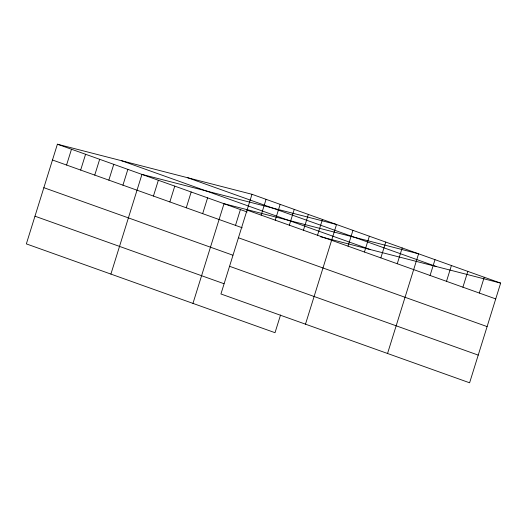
<?xml version="1.0" encoding="UTF-8"?>
<svg xmlns="http://www.w3.org/2000/svg" width="527" height="527" viewBox="0 0 527 527"><rect width="100%" height="100%" fill="white"/><g stroke="black" fill="none" stroke-linecap="round" stroke-linejoin="round"><path stroke-width="0.79" d="M251.978 194.298L220.932 293.974L469.603 382.793L500.65 283.111L251.978 194.298L57.397 144.207L26.35 243.889L275.022 332.702L280.529 315.021M66.567 165.037L71.488 149.24M80.657 170.069L85.578 154.273M94.748 175.102L99.669 159.306M108.845 180.135L113.76 164.338M122.936 185.168L127.857 169.371M110.901 274.086L141.947 174.404L336.529 224.495L305.482 324.177M153.436 196.064L158.357 180.267M169.852 201.927L174.766 186.13M186.262 207.783L191.182 191.986M202.671 213.646L207.592 197.849M192.961 303.394L224.008 203.712L418.59 253.803L387.543 353.485M235.497 225.372L240.417 209.575M261.155 215.128L266.069 199.331M275.246 220.161L280.16 204.364M289.336 225.194L294.257 209.397M303.427 230.227L308.348 214.43M317.517 235.259L322.438 219.463M348.018 246.155L352.938 230.358M364.434 252.011L369.355 236.221M380.843 257.874L385.764 242.077M397.259 263.737L402.18 247.94M430.078 275.463L434.999 259.666M446.494 281.326L451.415 265.529M462.904 287.189L467.824 271.392M479.32 293.052L484.241 277.255M320.423 236.715L500.65 283.111M187.77 177.764L436.435 266.583M121.612 160.735L370.277 249.554M247.058 210.095L495.729 298.908M57.397 144.207L247.13 211.973M52.476 160.004L242.209 227.769M238.441 237.776L487.106 326.595M43.853 187.684L232.842 255.187M229.555 266.293L478.226 355.112M34.973 216.202L223.962 283.704"/></g></svg>
